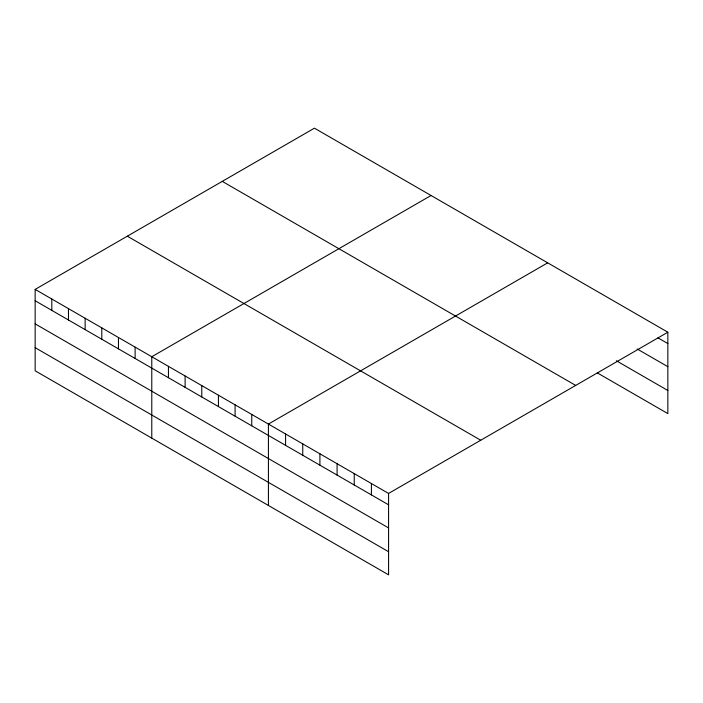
<?xml version="1.0" encoding="UTF-8"?>
<svg xmlns="http://www.w3.org/2000/svg" width="703" height="703" viewBox="0 0 703 703"><rect width="100%" height="100%" fill="white"/><g stroke="black" fill="none" stroke-linecap="round" stroke-linejoin="round"><path stroke-width="1.05" d="M35.15 289.399L388.574 493.444L388.574 574.834L35.15 370.789L35.15 289.399L314.426 128.166L667.85 332.211L667.85 413.601L597.374 372.915M431.053 195.496L151.778 356.737L151.778 438.127M547.681 262.834L268.414 424.067L268.414 505.457M388.574 493.444L667.85 332.211M657.911 337.835L667.85 343.574M637.129 348.952L667.85 366.685M616.346 360.762L667.85 390.49M222.262 181.374L575.687 385.42M127.313 236.19L480.738 440.236M35.15 300.761L388.574 504.816M35.15 323.872L388.574 527.918M35.15 347.677L388.574 551.732M371.412 483.541L371.412 494.903M354.242 473.629L354.242 484.991M337.08 463.716L337.08 475.079M319.909 453.804L319.909 465.166M302.747 443.892L302.747 455.263M285.576 433.979L285.576 445.351M251.753 414.454L251.753 425.816M235.092 404.831L235.092 416.194M218.431 395.209L218.431 406.58M201.77 385.596L201.77 396.958M185.109 375.973L185.109 387.335M168.439 366.351L168.439 377.722M135.117 347.115L135.117 358.477M118.456 337.493L118.456 348.864M101.794 327.879L101.794 339.241M85.133 318.257L85.133 329.619M68.472 308.635L68.472 320.006M51.811 299.021L51.811 310.383"/></g></svg>
